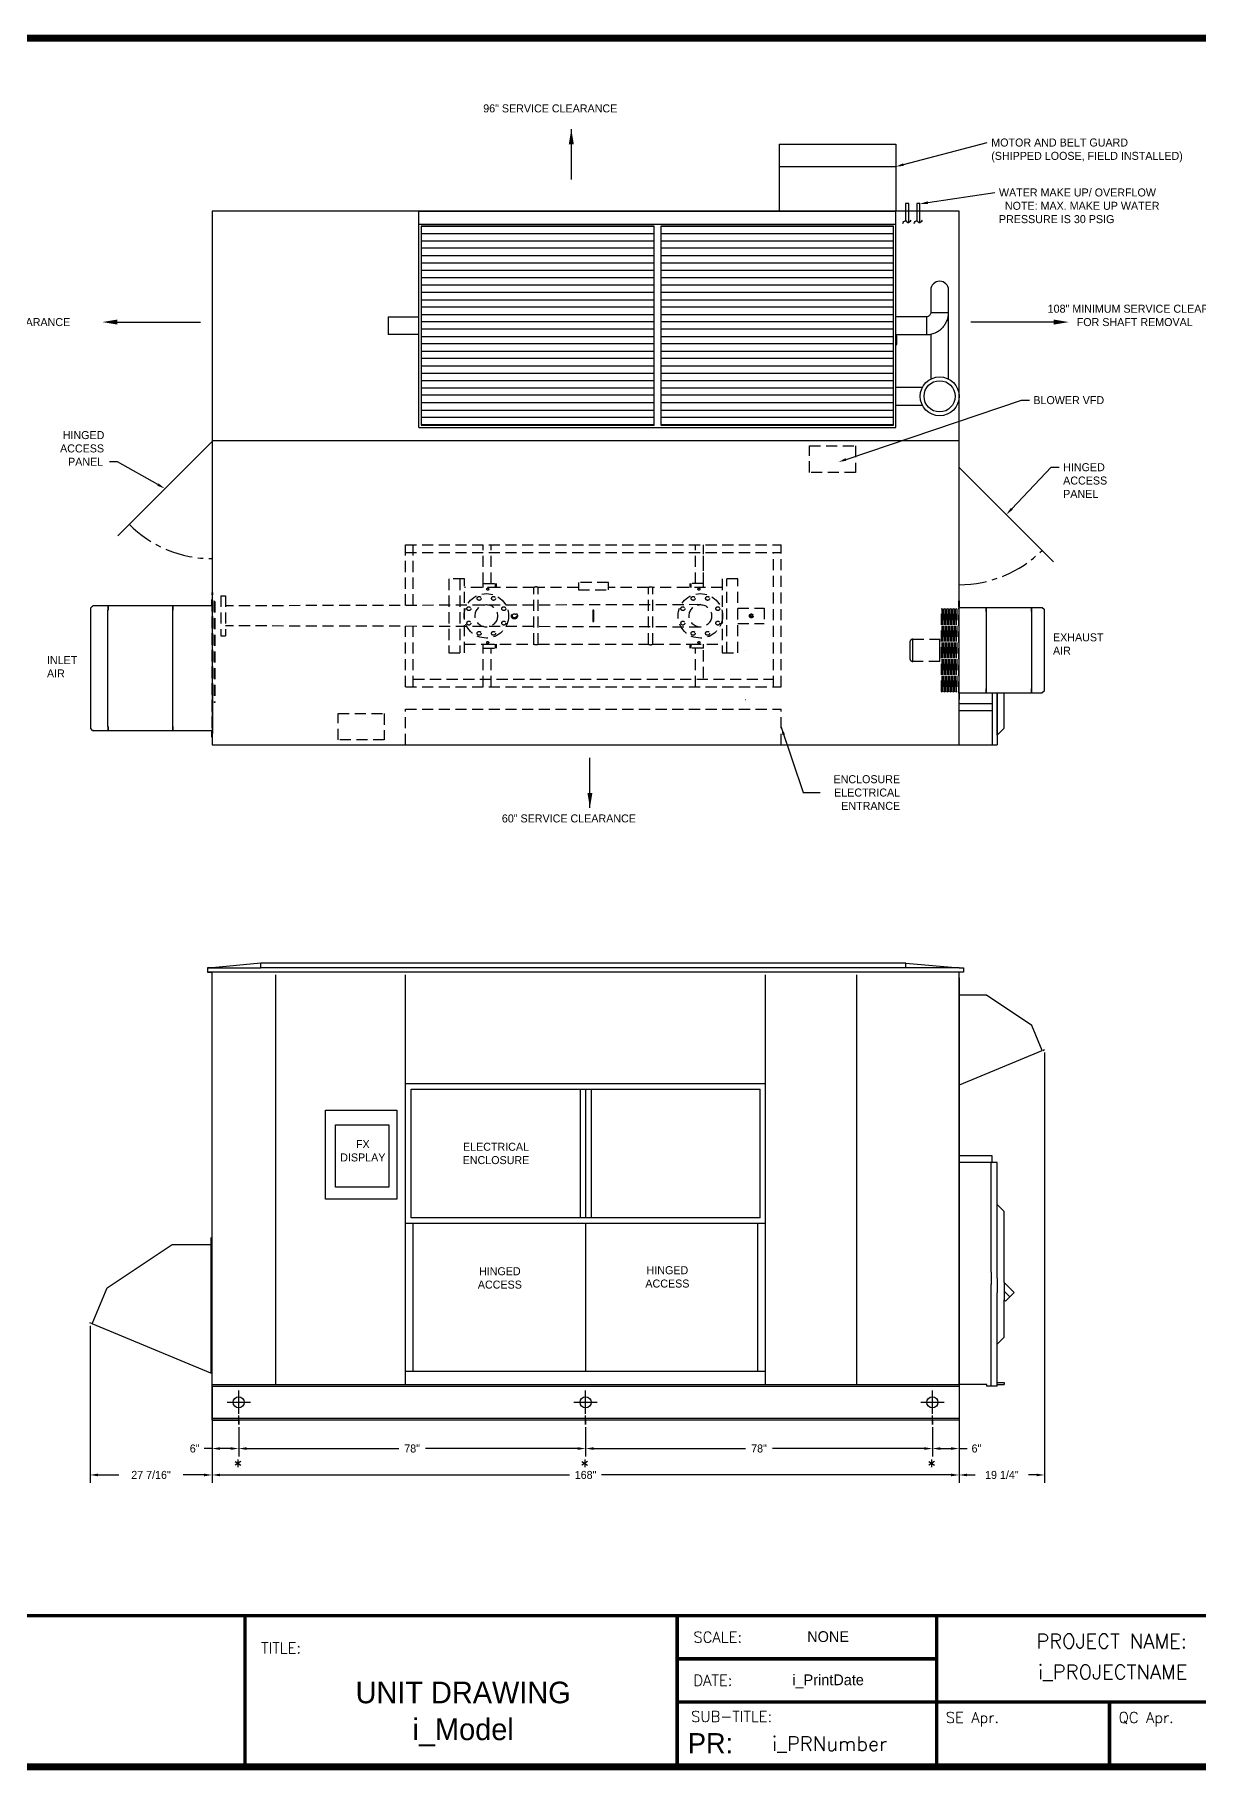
# Model space of a CAD drawing. Header units: inches. Extents: x -268 to 373, y -127 to 277.
# Drawn here: x -51.2 to 210.4, y -118.4 to 272 of the extents above; entities that cross this region are included whole.
import ezdxf
from ezdxf.enums import TextEntityAlignment as Align

# ---------------------------------------------------------------- set-up
doc = ezdxf.new("R2010")
doc.units = ezdxf.units.IN
doc.header["$MEASUREMENT"] = 0
doc.linetypes.add('CENTER', pattern=[2, 1.25, -0.25, 0.25, -0.25])
doc.linetypes.add('HIDDEN', pattern=[0.375, 0.25, -0.125])
doc.layers.get('0').update_dxf_attribs({"color": 10})
doc.styles.add('ROMANS', font='romans.shx', dxfattribs={"height": 0.125})
doc.styles.add('SIMPLEX', font='SIMPLEX')
doc.dimstyles.new('STANDARD$0', dxfattribs={"dimtxt": 1, "dimasz": 1, "dimexe": 0.5, "dimexo": 0.5, "dimgap": 1, "dimtad": 0, "dimtih": 1, "dimtoh": 1, "dimdec": 6, "dimzin": 0, "dimdsep": 46, "dimlunit": 5, "dimtxsty": 'Standard', "dimcen": -0.0625, "dimadec": 0, "dimazin": 0, "dimtfac": 1, "dimtdec": 4, "dimtofl": 0, "dimtmove": 0, "dimatfit": 3, "dimfxl": 1, "dimtolj": 1, "dimtzin": 0, "dimarcsym": 0})

# ---------------------------------------------------------------- blocks, each defined once
blk = doc.blocks.new('*D17')
at = {"color": 0, "lineweight": -2, "ltscale": 5}
for p, q in [((156.64, 59.87), (156.64, -53.78)), ((175.87, 43.05), (175.87, -53.78)), ((158.44, -51.98), (160.25, -51.98)), ((174.07, -51.98), (172.25, -51.98))]:
    blk.add_line(p, q, dxfattribs=at)
at = {"color": 0, "ltscale": 5}
for points in [[(158.44, -51.68), (158.44, -52.28), (156.64, -51.98)], [(174.07, -51.68), (174.07, -52.28), (175.87, -51.98)]]:
    blk.add_solid(points, dxfattribs=at)
at = {"color": 0, "ltscale": 5, "insert": (166.25, -51.98), "char_height": 1.8, "attachment_point": 5}
blk.add_mtext('\\A1;19 1/4"', dxfattribs=at)
blk = doc.blocks.new('*D18')
at = {"color": 0, "lineweight": -2, "ltscale": 5}
for p, q in [((-38.8, -18.41), (-38.8, -53.78)), ((-11.36, -32.26), (-11.36, -53.78)), ((-37, -51.98), (-32.28, -51.98)), ((-13.16, -51.98), (-17.88, -51.98))]:
    blk.add_line(p, q, dxfattribs=at)
at = {"color": 0, "ltscale": 5}
for points in [[(-37, -51.68), (-37, -52.28), (-38.8, -51.98)], [(-13.16, -51.68), (-13.16, -52.28), (-11.36, -51.98)]]:
    blk.add_solid(points, dxfattribs=at)
at = {"color": 0, "ltscale": 5, "insert": (-25.08, -51.98), "char_height": 1.8, "attachment_point": 5}
blk.add_mtext('\\A1;27 7/16"', dxfattribs=at)
blk = doc.blocks.new('*D19')
at = {"color": 0, "lineweight": -2, "ltscale": 5}
for p, q in [((-11.36, -40.26), (-11.36, -53.78)), ((156.64, -40.26), (156.64, -53.78)), ((-9.56, -51.98), (69.04, -51.98)), ((154.84, -51.98), (76.24, -51.98))]:
    blk.add_line(p, q, dxfattribs=at)
at = {"color": 0, "ltscale": 5}
for points in [[(-9.56, -51.68), (-9.56, -52.28), (-11.36, -51.98)], [(154.84, -51.68), (154.84, -52.28), (156.64, -51.98)]]:
    blk.add_solid(points, dxfattribs=at)
at = {"color": 0, "ltscale": 5, "insert": (72.64, -51.98), "char_height": 1.8, "attachment_point": 5}
blk.add_mtext('\\A1;168"', dxfattribs=at)

msp = doc.modelspace()

# ---------------------------------------------------------------- linework, layer by layer
at = {"color": 1, "ltscale": 5}
for p, q in [((69.42777, 250.69667), (69.42777, 239.41423)), ((156.63718, 232.24578), (-11.36282, 232.24578)), ((-11.36282, 232.24578), (-11.36282, 112.24578)), ((145.3161, 234.02439), (144.58453, 234.02439)), ((144.58453, 234.02439), (144.58453, 230.0928)), ((145.3161, 229.72639), (145.3161, 234.02439)), ((147.84045, 234.02439), (147.10888, 234.02439)), ((147.10888, 234.02439), (147.10888, 230.0928)), ((147.84045, 229.72639), (147.84045, 234.02439)), ((156.63718, 112.24578), (156.63718, 232.24578)), ((-34.23929, 207.32447), (-13.96561, 207.32447)), ((179.51366, 207.32447), (159.23998, 207.32447)), ((-11.36282, 180.48967), (-32.57602, 159.27646)), ((156.63718, 180.62078), (-11.36282, 180.62078)), ((156.63718, 174.62078), (177.85039, 153.40758)), ((-11.42632, 143.5123), (-11.42632, 144.9498)), ((-11.36282, 144.9498), (-11.42532, 144.9498)), ((-11.42532, 143.5133), (-11.42532, 144.9498)), ((-11.36282, 143.5133), (-11.36282, 144.9498)), ((156.58093, 143.22061), (156.58093, 144.65711)), ((156.58093, 144.65711), (156.64343, 144.65711)), ((156.64343, 143.22061), (156.64343, 144.65711)), ((156.64443, 144.65711), (156.64443, 143.21961)), ((-38.61726, 143.0133), (-38.21399, 143.4498)), ((-38.61726, 115.8863), (-38.61726, 143.0133)), ((-38.21399, 143.4498), (-38.15716, 143.4498)), ((-11.42632, 143.5123), (-38.0985, 143.5123)), ((-34.78895, 116.3873), (-34.78895, 142.5123)), ((-34.78858, 116.3873), (-34.78858, 142.5123)), ((-34.74008, 143.4488), (-34.74008, 142.5123)), ((-34.73971, 143.4488), (-34.74008, 143.4488)), ((-34.74008, 142.5123), (-34.73971, 142.5123)), ((-34.73971, 142.5123), (-34.73971, 143.4488)), ((-20.16012, 116.3873), (-20.16012, 142.5123)), ((-20.15957, 116.3873), (-20.15957, 142.5123)), ((-20.14177, 143.4488), (-20.14177, 142.5123)), ((-20.14121, 143.4488), (-20.14121, 143.4498)), ((-20.14121, 142.5123), (-20.14121, 143.4488)), ((-11.42632, 143.5123), (-11.42632, 143.4498)), ((-11.42532, 143.5133), (-11.36282, 143.5133)), ((-11.36282, 143.5133), (-11.36282, 115.3863)), ((156.64343, 143.22061), (156.58093, 143.22061)), ((156.58093, 143.22061), (156.58093, 123.84361)), ((156.64443, 143.21961), (156.64443, 143.15711)), ((156.64443, 143.15711), (175.23268, 143.15711)), ((156.64443, 143.15611), (162.70505, 143.15611)), ((162.70505, 143.15611), (162.70505, 143.15711)), ((162.70505, 142.21961), (162.70505, 143.15611)), ((162.7056, 143.15611), (172.88963, 143.15611)), ((162.7056, 143.15611), (162.7056, 142.21961)), ((162.7234, 142.21961), (162.7234, 124.84461)), ((162.72396, 142.21961), (162.72396, 124.84461)), ((172.88963, 142.21961), (172.88963, 143.15611)), ((172.88963, 143.15611), (172.89, 143.15611)), ((172.89, 142.21961), (172.88963, 142.21961)), ((172.89, 143.15611), (175.2336, 143.15611)), ((172.89, 143.15611), (172.89, 142.21961)), ((172.93851, 142.21961), (172.93851, 124.84461)), ((172.93887, 142.21961), (172.93887, 124.84461)), ((175.2336, 143.15611), (175.29134, 143.15611)), ((175.29134, 143.15711), (175.34816, 143.15711)), ((175.34816, 143.15711), (175.75143, 142.72061)), ((175.75143, 142.72061), (175.75143, 124.34361)), ((-11.17532, 114.762), (-11.17532, 124.762)), ((108.58093, 122.40711), (108.64343, 122.40711)), ((156.64343, 123.84361), (156.58093, 123.84361)), ((156.58093, 123.84361), (156.58093, 122.40711)), ((156.58093, 122.40711), (156.64343, 122.40711)), ((156.64343, 123.84361), (156.64343, 122.40711)), ((156.64443, 123.90811), (162.70505, 123.90811)), ((156.64443, 123.84461), (156.64443, 123.90711)), ((156.64443, 123.90711), (175.23268, 123.90711)), ((156.64443, 123.84461), (156.64443, 122.40711)), ((162.70505, 124.84461), (162.70505, 123.90811)), ((162.70505, 123.90811), (162.70505, 123.90711)), ((162.7056, 123.90811), (162.7056, 124.84461)), ((162.7056, 123.90811), (172.88963, 123.90811)), ((172.88963, 124.84461), (172.88963, 123.90811)), ((172.89, 124.84461), (172.88963, 124.84461)), ((172.88963, 123.90811), (172.89, 123.90811)), ((172.89, 123.90811), (172.89, 124.84461)), ((172.89, 123.90811), (175.2336, 123.90811)), ((175.2336, 123.90811), (175.29134, 123.90811)), ((175.34816, 123.90711), (175.29134, 123.90711)), ((175.75143, 124.34361), (175.34816, 123.90711)), ((-38.21399, 115.4498), (-38.61726, 115.8863)), ((-38.15716, 115.4498), (-38.21399, 115.4498)), ((-38.09943, 115.4508), (-38.15717, 115.4508)), ((-38.0985, 115.3873), (-38.0985, 115.4498)), ((-11.42632, 115.3873), (-38.0985, 115.3873)), ((-34.74008, 115.4508), (-34.74008, 116.3873)), ((-34.74008, 116.3873), (-34.73971, 116.3873)), ((-34.73971, 115.4508), (-34.74008, 115.4508)), ((-34.73971, 116.3873), (-34.73971, 115.4508)), ((-20.14177, 115.4508), (-20.14177, 116.3873)), ((-20.14121, 116.3873), (-20.14121, 115.4508)), ((-20.14121, 115.4508), (-20.14121, 115.4498)), ((-11.42632, 115.3873), (-11.42632, 115.4498)), ((-11.42632, 113.9498), (-11.42632, 115.3873)), ((-11.42532, 115.3863), (-11.36282, 115.3863)), ((-11.42532, 115.3863), (-11.42532, 113.9498)), ((-11.36282, 113.9498), (-11.42532, 113.9498)), ((-11.36282, 115.3863), (-11.36282, 113.9498)), ((-11.36282, 112.24578), (156.63718, 112.24578)), ((-11.36282, 112.24578), (156.63718, 112.24578)), ((73.61655, 98.04378), (73.61655, 109.32622)), ((-0.36282, 63.11027), (-11.36282, 62.11027)), ((-0.36282, 62.11027), (-0.36282, 63.11027)), ((144.63718, 63.11027), (-0.36282, 63.11027)), ((144.63718, 62.11027), (144.63718, 63.11027)), ((144.63718, 63.11027), (156.63718, 62.11027)), ((-11.36282, 62.11027), (-12.36282, 62.11027)), ((-12.36282, 62.11027), (-12.36282, 61.11027)), ((-12.36282, 62.11027), (-0.36282, 62.11027)), ((-12.36282, 61.11027), (-11.36282, 61.11027)), ((157.63718, 61.11027), (-12.36282, 61.11027)), ((-11.36282, -31.63473), (-11.36282, 61.11027)), ((144.63718, 62.11027), (-0.36282, 62.11027)), ((2.95691, -31.63473), (2.95691, 60.49027)), ((32.13718, -31.63473), (32.13718, 60.49027)), ((113.13718, -31.63473), (113.13718, 60.49027)), ((133.60495, -31.63473), (133.60495, 60.49027)), ((156.63718, 62.11027), (144.63718, 62.11027)), ((156.63718, 62.11027), (157.63718, 62.11027)), ((156.63718, -31.63473), (156.63718, 61.11027)), ((157.63718, 62.11027), (157.63718, 61.11027)), ((162.8238, 55.92341), (156.76318, 55.92341)), ((173.00783, 49.11866), (162.8238, 55.92341)), ((175.35143, 43.46071), (173.00783, 49.11866)), ((156.69968, 35.73491), (175.35143, 43.46071)), ((175.46691, 43.51055), (175.87018, 43.67759)), ((32.13718, 36.07628), (113.13718, 36.07628)), ((33.38718, 34.82628), (111.88718, 34.82628)), ((33.38718, 5.82628), (33.38718, 34.82628)), ((71.38718, 34.82628), (71.38718, 5.82628)), ((72.63718, 34.82628), (72.63718, 5.82628)), ((73.88718, 34.82628), (73.88718, 5.82628)), ((111.88718, 5.82628), (111.88718, 34.82628)), ((113.13718, 4.57628), (32.13718, 4.57628)), ((111.88718, 5.82628), (33.38718, 5.82628)), ((33.88718, -28.63473), (33.88718, 4.57628)), ((111.38718, -28.63473), (111.38718, 4.57628)), ((-11.55032, -0.00723), (-11.55032, 1.42927)), ((-34.92666, -9.88826), (-20.32871, -0.13423)), ((-20.32871, -0.13423), (-11.61382, -0.13423)), ((-11.61382, -0.13423), (-11.61282, -0.13423)), ((-11.55032, -0.13423), (-11.61282, -0.13423)), ((-11.55032, -29.07273), (-11.55032, -0.13423)), ((-38.286, -17.99844), (-34.92666, -9.88826)), ((-38.40149, -17.94861), (-38.80476, -17.78156)), ((-38.34467, -17.97414), (-38.286, -17.99844)), ((-11.61382, -29.04642), (-38.286, -17.99844)), ((-11.55032, -29.07273), (-11.61282, -29.07273)), ((32.13718, -28.63473), (113.13718, -28.63473)), ((-11.36282, -31.63473), (156.63718, -31.63473)), ((-11.36282, -39.63473), (-11.36282, -31.63473)), ((-11.36282, -32.00973), (156.63718, -32.00973)), ((156.63718, -31.63473), (156.63718, -39.63473)), ((-5.36282, -40.63473), (-5.36282, -38.63473)), ((72.63718, -40.63473), (72.63718, -38.63473)), ((150.63718, -40.63473), (150.63718, -38.63473)), ((156.63718, -39.25973), (-11.36282, -39.25973)), ((156.63718, -39.63473), (-11.36282, -39.63473)), ((-11.36282, -39.63473), (-5.36282, -39.63473)), ((-11.36282, -40.25973), (-11.36282, -47.83833)), ((-11.36282, -40.88473), (-11.36282, -53.77779)), ((-5.36282, -39.63473), (-5.36282, -40.63473)), ((-5.36282, -41.25973), (-5.36282, -47.83833)), ((-5.36282, -41.88473), (-5.36282, -47.83833)), ((72.63718, -39.63473), (72.63718, -40.63473)), ((72.63718, -41.25973), (72.63718, -47.83833)), ((72.63718, -41.88473), (72.63718, -47.83833)), ((156.63718, -39.63473), (150.63718, -39.63473)), ((150.63718, -39.63473), (150.63718, -40.63473)), ((150.63718, -41.25973), (150.63718, -47.83833)), ((150.63718, -41.88473), (150.63718, -47.83833)), ((156.63718, -40.25973), (156.63718, -47.83833)), ((156.63718, -40.88473), (156.63718, -53.77779)), ((-11.36282, -46.03833), (-13.16282, -46.03833)), ((-7.16282, -46.03833), (-9.56282, -46.03833)), ((-3.56282, -46.03833), (30.63718, -46.03833)), ((70.83718, -46.03833), (36.63718, -46.03833)), ((74.43718, -46.03833), (108.63718, -46.03833)), ((148.83718, -46.03833), (114.63718, -46.03833)), ((152.43718, -46.03833), (154.83718, -46.03833)), ((156.63718, -46.03833), (158.43718, -46.03833))]:
    msp.add_line(p, q, dxfattribs=at)
at = {"color": 1, "linetype": 'Continuous'}
for p, q in [((116.15314, 247.37078), (116.15314, 242.27978)), ((116.15314, 247.37078), (142.40314, 247.37078)), ((142.40314, 247.37078), (142.40314, 242.27978)), ((116.15314, 242.27978), (142.40314, 242.27978)), ((116.15314, 242.27978), (116.15314, 232.24578)), ((142.40314, 242.27978), (142.40314, 232.24578)), ((35.15314, 232.24578), (142.40314, 232.24578)), ((35.15314, 229.37078), (35.15314, 232.24578)), ((142.40314, 229.37078), (142.40314, 232.24578)), ((35.15314, 227.12078), (35.15314, 229.37078)), ((35.15314, 229.37078), (142.40314, 229.37078)), ((35.16914, 227.12078), (35.15314, 227.12078)), ((35.15314, 185.87078), (35.15314, 227.12078)), ((35.16914, 185.87078), (35.16914, 227.12078)), ((88.02814, 228.87078), (35.65314, 228.87078)), ((35.65314, 228.87078), (35.65314, 184.12078)), ((88.02814, 228.80064), (35.67641, 228.80064)), ((88.02814, 227.20064), (35.67641, 227.20064)), ((88.02814, 184.12078), (88.02814, 228.87078)), ((141.90314, 228.87078), (89.52814, 228.87078)), ((89.52814, 228.87078), (89.52814, 184.12078)), ((141.90314, 228.80064), (89.55141, 228.80064)), ((141.90314, 227.20064), (89.55141, 227.20064)), ((141.90314, 184.12078), (141.90314, 228.87078)), ((142.38714, 227.12078), (142.40314, 227.12078)), ((142.38714, 185.87078), (142.38714, 227.12078)), ((142.40314, 227.12078), (142.40314, 229.37078)), ((142.40314, 185.87078), (142.40314, 227.12078)), ((88.02814, 225.51175), (35.67641, 225.51175)), ((88.02814, 223.91175), (35.67641, 223.91175)), ((141.90314, 225.51175), (89.55141, 225.51175)), ((141.90314, 223.91175), (89.55141, 223.91175)), ((88.02814, 222.22287), (35.67641, 222.22287)), ((88.02814, 220.53398), (35.67641, 220.53398)), ((88.02814, 218.93398), (35.67641, 218.93398)), ((141.90314, 222.22287), (89.55141, 222.22287)), ((141.90314, 220.53398), (89.55141, 220.53398)), ((141.90314, 218.93398), (89.55141, 218.93398)), ((88.02814, 217.24509), (35.67641, 217.24509)), ((88.02814, 215.64509), (35.67641, 215.64509)), ((141.90314, 217.24509), (89.55141, 217.24509)), ((141.90314, 215.64509), (89.55141, 215.64509)), ((88.02814, 213.9562), (35.67641, 213.9562)), ((88.02814, 212.26731), (35.67641, 212.26731)), ((141.90314, 213.9562), (89.55141, 213.9562)), ((141.90314, 212.26731), (89.55141, 212.26731)), ((150.26214, 214.5117), (150.26214, 211.5117)), ((150.26214, 211.5117), (150.26214, 209.5117)), ((154.26214, 211.5117), (154.26214, 214.5117)), ((154.26214, 209.5117), (154.26214, 211.5117)), ((28.27814, 208.49578), (28.27814, 204.4957)), ((28.27814, 208.49578), (35.15314, 208.49578)), ((88.02814, 210.66731), (35.67641, 210.66731)), ((88.02814, 208.97842), (35.67641, 208.97842)), ((88.02814, 207.37842), (35.67641, 207.37842)), ((141.90314, 210.66731), (89.55141, 210.66731)), ((141.90314, 208.97842), (89.55141, 208.97842)), ((141.90314, 207.37842), (89.55141, 207.37842)), ((149.27814, 208.49578), (142.40314, 208.49578)), ((149.27814, 208.49578), (149.27814, 204.4957)), ((150.26214, 209.5117), (154.26222, 209.5117)), ((154.26214, 194.51203), (154.26214, 209.5117)), ((35.15314, 204.49578), (28.27814, 204.49578)), ((88.02814, 205.68953), (35.67641, 205.68953)), ((88.02814, 204.00064), (35.67641, 204.00064)), ((141.90314, 205.68953), (89.55141, 205.68953)), ((141.90314, 204.00064), (89.55141, 204.00064)), ((142.40314, 204.49578), (149.27814, 204.49578)), ((142.65314, 204.24578), (142.40314, 204.24578)), ((142.65314, 202.24578), (142.65314, 204.24578)), ((150.26214, 204.59734), (150.26214, 194.51193)), ((88.02814, 202.40064), (35.67641, 202.40064)), ((88.02814, 200.71175), (35.67641, 200.71175)), ((88.02814, 199.11175), (35.67641, 199.11175)), ((141.90314, 202.40064), (89.55141, 202.40064)), ((141.90314, 200.71175), (89.55141, 200.71175)), ((141.90314, 199.11175), (89.55141, 199.11175)), ((142.40314, 202.24578), (142.65314, 202.24578)), ((88.02814, 197.42287), (35.67641, 197.42287)), ((88.02814, 195.73398), (35.67641, 195.73398)), ((141.90314, 197.42287), (89.55141, 197.42287)), ((141.90314, 195.73398), (89.55141, 195.73398)), ((88.02814, 194.13398), (35.67641, 194.13398)), ((88.02814, 192.44509), (35.67641, 192.44509)), ((141.90314, 194.13398), (89.55141, 194.13398)), ((141.90314, 192.44509), (89.55141, 192.44509)), ((148.37109, 192.62078), (142.40314, 192.62078)), ((88.02814, 190.84509), (35.67641, 190.84509)), ((88.02814, 189.1562), (35.67641, 189.1562)), ((88.02814, 187.46731), (35.67641, 187.46731)), ((141.90314, 190.84509), (89.55141, 190.84509)), ((141.90314, 189.1562), (89.55141, 189.1562)), ((141.90314, 187.46731), (89.55141, 187.46731)), ((142.40314, 188.62078), (148.37109, 188.62078)), ((35.15314, 183.62078), (35.15314, 185.87078)), ((35.16914, 185.87078), (35.15314, 185.87078)), ((35.15314, 183.62078), (142.40314, 183.62078)), ((35.65314, 184.12078), (88.02814, 184.12078)), ((88.02814, 185.86731), (35.67641, 185.86731)), ((88.02814, 184.17842), (35.67641, 184.17842)), ((89.52814, 184.12078), (141.90314, 184.12078)), ((141.90314, 185.86731), (89.55141, 185.86731)), ((141.90314, 184.17842), (89.55141, 184.17842)), ((142.38714, 185.87078), (142.40314, 185.87078)), ((142.40314, 183.62078), (142.40314, 185.87078))]:
    msp.add_line(p, q, dxfattribs=at)
at = {"color": 1, "linetype": 'HIDDEN', "ltscale": 10}
for p, q in [((122.97599, 179.44984), (133.35577, 179.44984)), ((122.97599, 173.52286), (122.97599, 179.44984)), ((133.35577, 179.44984), (133.35577, 173.52286)), ((133.35577, 173.52286), (122.97599, 173.52286)), ((32.13718, 157.24578), (116.63718, 157.24578)), ((32.13718, 143.5993), (32.13718, 157.24578)), ((33.88718, 143.60377), (33.88718, 157.24578)), ((49.63718, 148.49578), (49.63718, 157.24578)), ((51.38718, 148.49578), (51.38718, 157.24578)), ((97.38718, 148.49578), (97.38718, 157.24578)), ((99.13718, 147.62078), (99.13718, 157.24578)), ((99.13718, 148.49578), (99.13718, 157.24578)), ((116.63718, 125.24578), (116.63718, 157.24578)), ((32.13718, 155.49578), (116.63718, 155.49578)), ((114.88718, 125.24578), (114.88718, 155.49578)), ((41.88718, 149.55828), (41.88718, 132.93328)), ((45.38718, 149.55828), (41.88718, 149.55828)), ((44.38718, 149.55828), (44.38718, 132.93328)), ((45.38718, 132.93328), (45.38718, 149.55828)), ((49.63718, 147.62078), (49.63718, 148.49578)), ((49.63718, 148.49578), (52.63718, 148.49578)), ((52.38718, 147.62078), (52.38718, 148.49578)), ((52.63718, 147.62078), (52.63718, 148.49578)), ((71.01468, 148.77578), (71.01218, 147.12078)), ((77.76468, 148.77578), (71.01468, 148.77578)), ((77.76218, 147.12078), (77.76468, 148.77578)), ((96.13718, 147.62078), (96.13718, 148.49578)), ((99.13718, 148.49578), (96.13718, 148.49578)), ((96.38718, 147.62078), (96.38718, 148.49578)), ((99.13718, 147.62078), (99.13718, 148.49578)), ((103.38718, 149.55828), (103.38718, 132.93328)), ((106.88718, 149.55828), (103.38718, 149.55828)), ((104.38718, 132.93328), (104.38718, 149.55828)), ((106.88718, 132.93328), (106.88718, 149.55828)), ((-11.36282, 119.762), (-11.36282, 146.512)), ((-11.17532, 146.512), (-11.36282, 146.512)), ((-11.17532, 119.762), (-11.17532, 146.512)), ((-10.73782, 144.512), (-10.86282, 144.512)), ((-10.86282, 144.512), (-10.86282, 121.762)), ((-10.73782, 144.512), (-10.73782, 121.762)), ((-9.36282, 145.74578), (-9.36282, 136.74578)), ((-9.36282, 145.74578), (-8.36282, 145.74578)), ((-8.36282, 145.74578), (-8.36282, 136.74578)), ((53.10618, 147.62078), (45.38718, 147.62078)), ((61.01218, 147.62078), (53.10618, 147.62078)), ((61.01218, 134.87078), (61.01218, 147.62078)), ((62.01218, 134.87078), (62.01218, 147.62078)), ((71.01218, 147.62078), (62.01218, 147.62078)), ((71.01218, 147.12078), (77.76218, 147.12078)), ((86.76218, 147.62078), (77.76218, 147.62078)), ((86.76218, 134.87078), (86.76218, 147.62078)), ((95.66818, 147.62078), (87.76218, 147.62078)), ((87.76218, 134.87078), (87.76218, 147.62078)), ((103.38718, 147.62078), (95.66818, 147.62078)), ((-11.36282, 116.09336), (-11.36282, 142.84336)), ((-11.17532, 142.84336), (-11.36282, 142.84336)), ((-11.17532, 116.09336), (-11.17532, 142.84336)), ((98.44968, 143.76878), (-8.36282, 143.49578)), ((74.26218, 142.49578), (74.26218, 139.99578)), ((74.51218, 142.49578), (74.26218, 142.49578)), ((74.51218, 139.99578), (74.51218, 142.49578)), ((106.88718, 142.99578), (112.76718, 142.99578)), ((112.76718, 142.99578), (112.76718, 139.49578)), ((152.67156, 124.21611), (152.67156, 142.77861)), ((152.72781, 142.77861), (152.72781, 124.21611)), ((153.00906, 124.21611), (153.00906, 142.77861)), ((153.06531, 142.77861), (153.06531, 124.21611)), ((153.34656, 124.21611), (153.34656, 142.77861)), ((153.40281, 142.77861), (153.40281, 124.21611)), ((153.68406, 124.21611), (153.68406, 142.77861)), ((153.74031, 142.77861), (153.74031, 124.21611)), ((154.02156, 124.21611), (154.02156, 142.77861)), ((154.07781, 142.77861), (154.07781, 124.21611)), ((154.35906, 124.21611), (154.35906, 142.77861)), ((154.41531, 142.77861), (154.41531, 124.21611)), ((154.69656, 124.21611), (154.69656, 142.77861)), ((154.75281, 142.77861), (154.75281, 124.21611)), ((155.03406, 124.21611), (155.03406, 142.77861)), ((155.09031, 142.77861), (155.09031, 124.21611)), ((155.37156, 124.21611), (155.37156, 142.77861)), ((155.42781, 142.77861), (155.42781, 124.21611)), ((155.70906, 124.21611), (155.70906, 142.77861)), ((155.76531, 142.77861), (155.76531, 124.21611)), ((156.04656, 124.21611), (156.04656, 142.77861)), ((156.10281, 142.77861), (156.10281, 124.21611)), ((156.63718, 143.00361), (156.58093, 143.00361)), ((156.58093, 123.99111), (156.58093, 143.00361)), ((156.63718, 123.99111), (156.63718, 143.00361)), ((-9.36282, 136.74578), (-8.36282, 136.74578)), ((98.44968, 138.72278), (-8.36282, 138.99578)), ((32.13718, 125.24578), (32.13718, 138.89227)), ((33.88718, 125.24578), (33.88718, 138.8878)), ((74.26218, 139.99578), (74.51218, 139.99578)), ((106.88718, 139.49578), (112.76718, 139.49578)), ((-11.36282, 133.13468), (-11.36282, 133.13932)), ((-11.36282, 133.13932), (-11.36282, 133.137)), ((-11.36282, 133.137), (-11.36282, 133.11844)), ((-11.36282, 133.137), (-11.36282, 133.13468)), ((-11.36282, 133.11844), (-11.36282, 133.12772)), ((-11.36282, 133.12772), (-11.36282, 133.12772)), ((-11.36282, 133.12772), (-11.36282, 133.11844)), ((41.88718, 132.93328), (45.38718, 132.93328)), ((45.38718, 134.87078), (49.63718, 134.87078)), ((49.63718, 133.99578), (49.63718, 134.87078)), ((49.63718, 134.87078), (61.01235, 134.87078)), ((49.63718, 133.99578), (52.63718, 133.99578)), ((49.63718, 125.24578), (49.63718, 133.99578)), ((51.38718, 125.24578), (51.38718, 133.99578)), ((52.38718, 133.99578), (52.38718, 134.87078)), ((52.63718, 133.99578), (52.63718, 134.87078)), ((62.01218, 134.87078), (86.76218, 134.87078)), ((87.76218, 134.87078), (96.13718, 134.87078)), ((96.13718, 133.99578), (96.13718, 134.87078)), ((96.13718, 134.87078), (103.38718, 134.87078)), ((99.13718, 133.99578), (96.13718, 133.99578)), ((96.38718, 133.99578), (96.38718, 134.87078)), ((97.38718, 125.24578), (97.38718, 133.99578)), ((99.13718, 133.99578), (99.13718, 134.87078)), ((99.13718, 127.24578), (99.13718, 134.87078)), ((103.38718, 132.93328), (106.88718, 132.93328)), ((108.58093, 133.49736), (108.58093, 133.53211)), ((108.58093, 133.49736), (108.58093, 133.49736)), ((145.55593, 135.32548), (145.55593, 133.49736)), ((145.55593, 133.49736), (145.55593, 131.66923)), ((146.23093, 136.00048), (152.30593, 136.00048)), ((146.23093, 133.49736), (146.23093, 136.00048)), ((146.23093, 130.99423), (146.23093, 133.49736)), ((152.30593, 133.49736), (152.30593, 136.00048)), ((152.30593, 130.99423), (152.30593, 133.49736)), ((156.58093, 133.49736), (156.58093, 133.53211)), ((156.58093, 133.49736), (156.58093, 133.49736)), ((-11.36282, 129.46836), (-11.36282, 129.4498)), ((152.30593, 130.99423), (146.23093, 130.99423)), ((32.13718, 125.24578), (116.63718, 125.24578)), ((33.88718, 126.99578), (114.88718, 126.99578)), ((-10.73782, 121.762), (-10.86282, 121.762)), ((156.63718, 123.99111), (156.58093, 123.99111)), ((-11.17532, 119.762), (-11.36282, 119.762)), ((32.13718, 120.24578), (116.63718, 120.24578)), ((32.13718, 112.24578), (32.13718, 120.24578)), ((116.63718, 112.24578), (116.63718, 120.24578)), ((-11.17532, 116.09336), (-11.36282, 116.09336)), ((-11.55032, -27.97848), (-11.55032, -1.22848)), ((-11.55032, -27.97848), (-11.55032, -1.22848)), ((-11.36282, -1.22848), (-11.55032, -1.22848)), ((-11.55032, -27.97848), (-11.55032, -1.22848)), ((-11.36282, -1.22848), (-11.55032, -1.22848)), ((-11.36282, -27.97848), (-11.36282, -1.22848)), ((-11.36282, -27.97848), (-11.36282, -1.22848)), ((-11.36282, -27.97848), (-11.36282, -1.22848)), ((-11.55032, -14.60348), (-11.55032, -14.5665)), ((-11.55032, -14.60348), (-11.55032, -14.5665)), ((-11.55032, -14.60348), (-11.55032, -14.5665)), ((-11.55032, -14.60348), (-11.55032, -14.60348)), ((-11.55032, -14.60348), (-11.55032, -14.60348)), ((-11.55032, -14.60348), (-11.55032, -14.60348)), ((-11.36282, -27.97848), (-11.55032, -27.97848)), ((-11.36282, -27.97848), (-11.55032, -27.97848)), ((-11.36282, -27.97848), (-11.55032, -27.97848)), ((47.88718, -31.63473), (97.38718, -31.63473))]:
    msp.add_line(p, q, dxfattribs=at)
at = {"color": 1}
for p, q in [((164.10508, 121.45531), (156.63718, 121.45531)), ((164.10508, 123.90811), (164.10508, 112.24578)), ((165.21601, 123.90811), (165.21601, 112.24578)), ((165.21601, 114.38047), (165.21601, 123.90811)), ((166.7882, 115.95266), (166.7882, 123.90811)), ((164.10508, 119.88313), (156.63718, 119.88313)), ((166.7882, 115.95266), (165.21601, 114.38047)), ((108.63718, 112.24578), (117.21601, 112.24578)), ((156.63718, 112.24578), (165.21601, 112.24578)), ((164.10508, 19.81015), (156.63718, 19.81015)), ((164.10508, 18.28223), (164.10508, 19.81015)), ((165.21601, 18.28223), (156.63718, 18.28223)), ((163.87115, -6.35851), (163.87115, 18.28223)), ((165.21601, -7.70338), (165.21601, 18.28223)), ((166.7882, 7.27691), (165.21601, 8.8491)), ((166.7882, -8.72339), (166.7882, 7.27691)), ((163.87115, -6.35851), (163.87115, -9.13777)), ((165.21601, -7.70338), (165.21601, -11.04217)), ((163.87115, -32.02777), (163.87115, -9.13777)), ((165.21601, -32.02777), (165.21601, -11.04217)), ((169.00409, -10.93928), (166.7882, -8.72339)), ((166.7882, -8.72339), (166.7882, -12.61436)), ((168.03135, -11.91202), (166.7882, -10.66887)), ((169.00409, -10.93928), (167.05861, -12.88476)), ((166.7882, -21.02246), (166.7882, -12.61436)), ((167.05861, -12.88476), (166.7882, -12.61436)), ((166.7882, -21.02246), (165.21601, -22.59465)), ((165.21601, -31.16327), (166.7882, -31.16327)), ((166.7882, -31.16327), (166.7882, -31.63473)), ((-5.36282, -38.25973), (-5.36282, -33.00973)), ((72.63718, -38.25973), (72.63718, -33.00973)), ((150.63718, -38.25973), (150.63718, -33.00973)), ((162.85773, -31.63473), (156.63718, -31.63473)), ((162.85773, -32.02777), (162.85773, -31.63473)), ((165.21601, -32.02777), (162.85773, -32.02777)), ((165.21601, -31.63473), (166.7882, -31.63473)), ((-7.98782, -35.63473), (-2.73782, -35.63473)), ((70.01218, -35.63473), (75.26218, -35.63473)), ((148.01218, -35.63473), (153.26218, -35.63473))]:
    msp.add_line(p, q, dxfattribs=at)
at = {"ltscale": 5}
for p, q in [((116.63718, 116.24578), (121.57399, 101.50546)), ((121.57399, 101.50546), (125.36814, 101.50546)), ((14.1873, 30.06061), (30.1873, 30.06061)), ((14.1873, 10.06061), (14.1873, 30.06061)), ((30.1873, 30.06061), (30.1873, 12.06061)), ((16.40864, 26.76786), (28.40864, 26.76786)), ((16.40864, 12.76786), (16.40864, 26.76786)), ((28.40864, 26.76786), (28.40864, 12.76786)), ((28.40864, 12.76786), (16.40864, 12.76786)), ((30.1873, 12.06061), (30.1873, 10.06061)), ((30.1873, 10.06061), (14.1873, 10.06061)), ((72.63718, 4.57628), (72.63718, -28.63473))]:
    msp.add_line(p, q, dxfattribs=at)
at = {"lineweight": 30}
for p, q in [((-3.95055, -117.62395), (-3.95055, -83.60395)), ((93.24945, -83.60395), (287.64945, -83.60395)), ((93.24945, -117.62395), (93.24945, -83.60395)), ((151.56945, -83.60395), (151.56945, -117.62395)), ((151.56945, -93.32395), (93.24945, -93.32395)), ((287.64945, -103.04395), (93.24945, -103.04395)), ((190.44945, -103.04395), (190.44945, -117.62395))]:
    msp.add_line(p, q, dxfattribs=at)
at = {"const_width": 1.5552}
msp.add_lwpolyline([(-256.67055, -117.62395), (365.40945, -117.62395), (365.40945, 271.17605), (-256.67055, 271.17605), (-256.67055, -117.62395)], dxfattribs=at)
at = {"color": 1, "ltscale": 5}
for points in [[(144.11181, 242.73829), (162.96727, 247.70508)], [(149.61731, 234.18661), (164.69546, 236.47476)], [(131.21494, 176.43043), (170.63447, 189.76539), (172.43447, 189.76539)], [(-23.53674, 170.76821), (-32.63119, 175.90429), (-34.43119, 175.90429)], [(168.48075, 165.32182), (177.3343, 174.68129), (179.1343, 174.68129)]]:
    msp.add_lwpolyline(points, dxfattribs=at)
at = {"color": 1, "linetype": 'HIDDEN', "ltscale": 10}
for points in [[(-11.36282, 129.46836), (-11.36282, 129.46604), (-11.36282, 129.47068)], [(-11.36282, 129.4498), (-11.36282, 129.45908), (-11.36282, 129.45908)], [(16.99741, 119.25823), (27.37719, 119.25823), (27.37719, 113.33125), (16.99741, 113.33125)]]:
    msp.add_lwpolyline(points, close=True, dxfattribs=at)
at = {"lineweight": 30, "const_width": 0.7776}
for points in [[(365.40945, -83.60395), (-101.15055, -83.60395), (-101.15055, -117.62395)], [(-3.95055, -83.60395), (-3.95055, -117.62395)], [(93.24945, -83.60395), (93.24945, -117.62395)], [(151.56945, -83.60395), (151.56945, -117.62395)], [(151.56945, -93.32395), (93.24945, -93.32395)], [(287.64945, -103.04395), (93.24945, -103.04395)], [(190.44945, -103.04395), (190.44945, -117.62395)]]:
    msp.add_lwpolyline(points, dxfattribs=at)
at = {"color": 1, "linetype": 'Continuous'}
for radius in [4.375, 3.5]:
    msp.add_circle((152.26218, 190.62078), radius, dxfattribs=at)
at = {"color": 1, "linetype": 'HIDDEN', "ltscale": 10}
for centre, radius in [((50.32468, 141.24578), 5), ((48.69868, 145.17178), 0.44), ((50.63718, 147.24578), 0.225), ((51.95068, 145.17178), 0.44), ((98.44968, 141.24578), 5), ((96.82368, 145.17178), 0.44), ((98.13718, 147.24578), 0.225), ((100.07568, 145.17178), 0.44), ((46.39868, 142.87178), 0.44), ((50.32468, 141.24578), 2.523), ((54.25068, 142.87178), 0.44), ((56.63718, 141.24578), 0.6875), ((56.63718, 141.24578), 0.45), ((94.52368, 142.87178), 0.44), ((98.44968, 141.24578), 2.523), ((102.37568, 142.87178), 0.44), ((109.91718, 141.24578), 0.4375), ((109.91718, 141.24578), 0.2075), ((46.39868, 139.61978), 0.44), ((48.69868, 137.31978), 0.44), ((51.95068, 137.31978), 0.44), ((54.25068, 139.61978), 0.44), ((94.52368, 139.61978), 0.44), ((96.82368, 137.31978), 0.44), ((100.07568, 137.31978), 0.44), ((102.37568, 139.61978), 0.44), ((50.63718, 135.24578), 0.225), ((98.13718, 135.24578), 0.225)]:
    msp.add_circle(centre, radius, dxfattribs=at)
at = {"color": 1, "ltscale": 5}
for centre in [(-5.36282, -35.63473), (72.63718, -35.63473), (150.63718, -35.63473)]:
    msp.add_circle(centre, 1.25, dxfattribs=at)
at = {"color": 1, "linetype": 'Continuous'}
msp.add_arc((152.26214, 214.5117), 2, 0, 180, dxfattribs=at)
at = {"color": 1, "linetype": 'CENTER', "ltscale": 5}
for centre, start, end in [((-11.36282, 180.48967), 225, 270), ((156.63718, 174.62078), 270, 315), ((156.63718, 174.62078), 270, 315)]:
    msp.add_arc(centre, 26.3684, start, end, dxfattribs=at)
at = {"color": 1, "linetype": 'HIDDEN', "ltscale": 10}
for centre, radius, start, end in [((61.51218, 146.68443), 1.06149, 61.8983994, 118.1016006), ((87.26218, 146.30177), 1.4106, 69.2396566, 110.7603434), ((152.69968, 142.77861), 0.02813, 0, 180), ((153.03718, 142.77861), 0.02813, 0, 180), ((153.37468, 142.77861), 0.02813, 0, 180), ((153.71218, 142.77861), 0.02813, 0, 180), ((154.04968, 142.77861), 0.02813, 0, 180), ((154.38718, 142.77861), 0.02813, 0, 180), ((154.72468, 142.77861), 0.02813, 0, 180), ((155.06218, 142.77861), 0.02813, 0, 180), ((155.39968, 142.77861), 0.02813, 0, 180), ((155.73718, 142.77861), 0.02813, 0, 180), ((156.07468, 142.77861), 0.02813, 0, 180), ((61.51227, 136.04499), 1.2762, 246.9301186, 293.0618417), ((87.26218, 135.88951), 1.13482, 243.8578794, 296.1421206), ((146.23093, 135.32548), 0.675, 90, 180), ((146.23093, 131.66923), 0.675, 180, 270), ((152.69968, 124.21611), 0.02813, 180, 0), ((153.03718, 124.21611), 0.02813, 180, 0), ((153.37468, 124.21611), 0.02813, 180, 0), ((153.71218, 124.21611), 0.02813, 180, 0), ((154.04968, 124.21611), 0.02813, 180, 0), ((154.38718, 124.21611), 0.02813, 180, 0), ((154.72468, 124.21611), 0.02813, 180, 0), ((155.06218, 124.21611), 0.02813, 180, 0), ((155.39968, 124.21611), 0.02813, 180, 0), ((155.73718, 124.21611), 0.02813, 180, 0), ((156.07468, 124.21611), 0.02813, 180, 0)]:
    msp.add_arc(centre, radius, start, end, dxfattribs=at)
at = {"color": 1, "ltscale": 5}
for centre, radius, start, end in [((-38.09599, 143.45113), 0.06123, 92.3554853, 182.1760952), ((-34.73912, 143.44884), 0.000964, 92.3554853, 182.1760952), ((-34.73884, 143.44897), 0.000884, 110.6112167, 191.2782893), ((-20.1409, 143.44897), 0.000884, 110.6112172, 191.2782894), ((162.70474, 143.15629), 0.000884, 348.7217105, 69.3887829), ((172.88904, 143.15615), 0.000964, 357.8239048, 87.6445143), ((172.88877, 143.15629), 0.000884, 348.7217105, 69.3887829), ((175.23264, 143.15615), 0.000964, 357.8239048, 87.6445143), ((162.70474, 123.90794), 0.000884, 290.6112171, 11.2782895), ((172.88904, 123.90808), 0.000964, 272.3554857, 2.1760952), ((172.88877, 123.90794), 0.000884, 290.6112171, 11.2782895), ((175.23264, 123.90808), 0.000964, 272.3554857, 2.1760952), ((-38.09599, 115.44848), 0.06123, 177.8239048, 267.6445147), ((-38.09846, 115.45077), 0.000964, 177.8239048, 267.6445147), ((-34.73912, 115.45077), 0.000964, 177.8239048, 267.6445147), ((-34.73884, 115.45063), 0.000884, 168.7217107, 249.3887833), ((-20.1409, 115.45063), 0.000884, 168.7217106, 249.3887828)]:
    msp.add_arc(centre, radius, start, end, dxfattribs=at)
for points, knots in [([(144.0129, 229.47634), (143.98957, 229.7794), (144.6851, 230.41257), (145.13764, 229.39761), (145.69943, 229.98058), (145.84809, 230.24273)], [0, 0, 0, 0, 0.911873942, 1.455399823, 2.359498146, 2.359498146, 2.359498146, 2.359498146]), ([(146.53725, 229.47634), (146.51392, 229.7794), (147.20945, 230.41257), (147.66199, 229.39761), (148.22379, 229.98058), (148.37244, 230.24273)], [0, 0, 0, 0, 0.911873942, 1.455399823, 2.359498146, 2.359498146, 2.359498146, 2.359498146]), ([(-11.36282, 143.5133), (-11.36357, 143.50588), (-11.36509, 143.49108), (-11.37683, 143.47156), (-11.39395, 143.4572), (-11.41163, 143.45057), (-11.42265, 143.44999), (-11.42632, 143.4498)], [0, 0, 0, 0, 0.223049751, 0.445131334, 0.667212557, 0.889293597, 1, 1, 1, 1]), ([(156.58093, 143.22061), (156.58169, 143.2132), (156.58321, 143.19839), (156.59495, 143.17888), (156.61207, 143.16451), (156.62975, 143.15788), (156.64077, 143.15731), (156.64443, 143.15711)], [0, 0, 0, 0, 0.223049751, 0.445131334, 0.667212557, 0.889293597, 1, 1, 1, 1]), ([(156.58093, 123.84361), (156.58169, 123.85103), (156.58321, 123.86583), (156.59495, 123.88535), (156.61207, 123.89971), (156.62975, 123.90635), (156.64077, 123.90692), (156.64443, 123.90711)], [0, 0, 0, 0, 0.223049751, 0.445131334, 0.667212557, 0.889293597, 1, 1, 1, 1]), ([(-11.36282, 115.3863), (-11.36357, 115.39372), (-11.36509, 115.40852), (-11.37683, 115.42804), (-11.39395, 115.4424), (-11.41163, 115.44903), (-11.42265, 115.44961), (-11.42632, 115.4498)], [0, 0, 0, 0, 0.223049751, 0.445131334, 0.667212557, 0.889293597, 1, 1, 1, 1])]:
    msp.add_open_spline(points, degree=3, knots=knots, dxfattribs=at)
at = {"color": 1, "linetype": 'Continuous'}
for points, knots in [([(149.27814, 204.49578), (149.65811, 204.49907), (149.97328, 204.53441), (150.30406, 204.6064), (150.60952, 204.67288), (150.92829, 204.7706), (151.22426, 204.89577), (151.47568, 205.0021), (151.71066, 205.12822), (151.93923, 205.274), (152.1016, 205.37756), (152.26074, 205.49103), (152.41124, 205.61217), (152.58021, 205.74817), (152.73828, 205.89382), (152.88695, 206.05112), (153.08164, 206.25711), (153.2602, 206.48308), (153.41802, 206.71762), (153.57874, 206.95648), (153.71794, 207.20425), (153.83476, 207.47039), (153.96662, 207.77082), (154.06996, 208.09467), (154.14095, 208.4059), (154.22222, 208.76223), (154.26108, 209.10203), (154.26214, 209.5117)], [0, 0, 0, 0, 0.132188095, 0.132188095, 0.132188095, 0.254254776, 0.254254776, 0.254254776, 0.357946984, 0.357946984, 0.357946984, 0.43161097, 0.43161097, 0.43161097, 0.514315633, 0.514315633, 0.514315633, 0.622621365, 0.622621365, 0.622621365, 0.732924826, 0.732924826, 0.732924826, 0.857441078, 0.857441078, 0.857441078, 1, 1, 1, 1]), ([(150.26214, 209.5117), (150.26273, 209.38425), (150.24581, 209.27787), (150.20761, 209.17005), (150.17643, 209.08204), (150.13108, 208.99306), (150.07642, 208.91497), (150.02974, 208.84826), (149.97626, 208.7895), (149.91413, 208.73701), (149.83702, 208.67187), (149.74657, 208.61638), (149.65569, 208.57658), (149.53835, 208.52518), (149.4203, 208.49991), (149.27814, 208.49578)], [0, 0, 0, 0, 0.222409477, 0.222409477, 0.222409477, 0.403964228, 0.403964228, 0.403964228, 0.559034791, 0.559034791, 0.559034791, 0.751497948, 0.751497948, 0.751497948, 1, 1, 1, 1])]:
    msp.add_open_spline(points, degree=3, knots=knots, dxfattribs=at)
at = {"color": 1, "ltscale": 5}
for points in [[(-11.42532, 143.5133), (-11.42632, 143.5123)], [(156.64343, 143.22061), (156.64443, 143.21961)], [(156.64343, 123.84361), (156.64443, 123.84461)], [(-11.42532, 115.3863), (-11.42632, 115.3873)], [(-11.61282, -29.07273), (-11.61382, -29.04642)]]:
    msp.add_open_spline(points, degree=1, dxfattribs=at)
for points in [[(69.99255, 247.30802), (69.42777, 250.69667), (68.863, 247.30802)], [(144.18823, 242.44818), (142.37118, 242.27978), (144.03539, 243.02839)], [(149.66232, 233.89001), (147.83769, 233.91655), (149.5723, 234.48322)], [(-32.65064, 207.88924), (-36.03929, 207.32447), (-32.65064, 206.75969)], [(-34.23929, 207.62447), (-36.03929, 207.32447), (-34.23929, 207.02447)], [(177.92501, 206.75969), (181.31366, 207.32447), (177.92501, 207.88924)], [(179.51366, 207.62447), (181.31366, 207.32447), (179.51366, 207.02447)], [(131.31108, 176.14625), (129.50986, 175.85363), (131.11881, 176.71461)], [(-23.38922, 171.02943), (-21.96942, 169.88306), (-23.68427, 170.50699)], [(168.69869, 165.11566), (167.24379, 164.01418), (168.26281, 165.52798)], [(116.9017, 114.44023), (116.63718, 116.24578), (117.47299, 114.62361)], [(73.05178, 101.43243), (73.61655, 98.04378), (74.18133, 101.43243)], [(-9.56282, -45.73833), (-9.56282, -46.33833), (-11.36282, -46.03833)], [(-7.16282, -45.73833), (-7.16282, -46.33833), (-5.36282, -46.03833)], [(-3.56282, -45.73833), (-3.56282, -46.33833), (-5.36282, -46.03833)], [(70.83718, -45.73833), (70.83718, -46.33833), (72.63718, -46.03833)], [(74.43718, -45.73833), (74.43718, -46.33833), (72.63718, -46.03833)], [(148.83718, -45.73833), (148.83718, -46.33833), (150.63718, -46.03833)], [(152.43718, -45.73833), (152.43718, -46.33833), (150.63718, -46.03833)], [(154.83718, -45.73833), (154.83718, -46.33833), (156.63718, -46.03833)]]:
    msp.add_solid(points, dxfattribs=at)

# ---------------------------------------------------------------- texts
at = {"color": 1}
for s, p in [('96" SERVICE CLEARANCE', (49.62443, 254.48232)), ('MOTOR AND BELT GUARD', (163.86727, 246.80508)), ('(SHIPPED LOOSE, FIELD INSTALLED)', (163.86727, 243.80508)), ('WATER MAKE UP/ OVERFLOW', (165.59546, 235.57476)), ('  NOTE: MAX. MAKE UP WATER', (165.59546, 232.57476)), ('PRESSURE IS 30 PSIG', (165.59546, 229.57476)), ('108" MINIMUM SERVICE CLEARANCE', (176.55463, 209.42447)), ('60" SERVICE CLEARANCE', (-73.40265, 206.42447)), ('FOR SHAFT REMOVAL', (183.08589, 206.42447)), ('BLOWER VFD', (173.33447, 188.86539)), ('ACCESS', (-45.53119, 178.00429)), ('HINGED', (-44.93119, 181.00429)), ('PANEL', (-43.73119, 175.00429)), ('ACCESS', (180.0343, 170.78129)), ('HINGED', (180.0343, 173.78129)), ('PANEL', (180.0343, 167.78129)), ('60" SERVICE CLEARANCE', (53.81321, 94.78575))]:
    msp.add_text(s, height=1.8, dxfattribs=at).set_placement(p)
at = {"color": 1, "style": 'ROMANS'}
for p in [(-6.573, -51.4966), (71.427, -51.4966), (149.427, -51.4966)]:
    msp.add_text('*', height=2.99066, dxfattribs=at).set_placement(p)
at = {"lineweight": 30, "style": 'SIMPLEX'}
for s, p in [('TITLE:', (-0.30555, -92.10895)), ('SCALE:', (96.89445, -89.67895)), ('DATE:', (96.89445, -99.39895)), ('SUB-TITLE:', (96.36788, -107.51545)), ('SE Apr.', (153.6356, -107.74128)), ('QC Apr.', (192.5156, -107.74128))]:
    msp.add_text(s, height=2.43, dxfattribs=at).set_placement(p)
at = {"lineweight": 30}
for s, height, p in [('NONE', 2.43, (127.17926, -89.55057)), ('i_PrintDate', 2.43, (127.17926, -99.27057)), ('UNIT DRAWING', 4.86, (45.10872, -103.32917)), ('i_Model', 4.86, (45.10872, -111.61232))]:
    msp.add_text(s, height=height, dxfattribs=at).set_placement(p, align=Align.CENTER)
at = {"lineweight": 30, "style": 'SIMPLEX'}
for s, p in [('PROJECT NAME:', (190.93754, -90.97474)), ('i_PROJECTNAME', (191.18292, -97.88195)), ('i_PRNumber', (127.52011, -114.04375))]:
    msp.add_text(s, height=3.22704, dxfattribs=at).set_placement(p, align=Align.CENTER)
at = {"lineweight": 30}
msp.add_text('PR:', height=4.55625, dxfattribs=at).set_placement((105.81497, -114.60523), align=Align.RIGHT)
at = {"color": 1, "ltscale": 5, "char_height": 1.8}
for s, insert, attachment_point in [('EXHAUST\\PAIR', (177.75242, 137.31528), 1), ('INLET\\PAIR', (-48.47813, 132.19784), 1), ('ENCLOSURE\\PELECTRICAL\\PENTRANCE', (143.37617, 97.58359), 9), ('FX\\PDISPLAY', (22.54426, 20.92322), 5), ('ELECTRICAL\\PENCLOSURE', (52.49356, 20.32628), 5), ('HINGED\\PACCESS', (53.36016, -7.67572), 5), ('HINGED\\PACCESS', (91.03933, -7.43587), 5), ('\\A1;6"', (-15.26282, -46.03833), 5), ('\\A1;78"', (33.63718, -46.03833), 5), ('\\A1;78"', (111.63718, -46.03833), 5), ('\\A1;6"', (160.53718, -46.03833), 5)]:
    msp.add_mtext(s, dxfattribs=dict(at, insert=insert, attachment_point=attachment_point))

# ---------------------------------------------------------------- dimensions: what is measured, and where the dimension line sits
at = {"color": 1, "ltscale": 5}
dim = msp.add_linear_dim(base=(175.87018, -51.97779), p1=(156.63718, 60.49027), p2=(175.87018, 43.67759), dimstyle='STANDARD$0', override={"dimscale": 10, "dimtxt": 0.18, "dimasz": 0.18, "dimexe": 0.18, "dimexo": 0.0625, "dimgap": 0.09, "dimdec": 4, "dimpost": '"', "dimcen": -0.2, "dimfrac": 2}, dxfattribs=at)
dim.commit()
dim.dimension.update_dxf_attribs({"geometry": '*D17', "text_midpoint": (166.25368, -51.97779), "dimtype": 160})
for base, p1, p2, picture, middle in [((-11.36282, -51.97779), (-38.80476, -17.78156), (-11.36282, -31.63473), '*D18', (-25.08379, -51.97779)), ((156.63718, -51.97779), (-11.36282, -39.63473), (156.63718, -39.63473), '*D19', (72.63718, -51.97779))]:
    dim = msp.add_linear_dim(base=base, p1=p1, p2=p2, dimstyle='STANDARD$0', override={"dimscale": 10, "dimtxt": 0.18, "dimasz": 0.18, "dimexe": 0.18, "dimexo": 0.0625, "dimgap": 0.09, "dimdec": 4, "dimpost": '"', "dimcen": -0.2, "dimfrac": 2}, dxfattribs=at)
    dim.commit()
    dim.dimension.update_dxf_attribs({"geometry": picture, "text_midpoint": middle})

doc.saveas('drawing.dxf')
